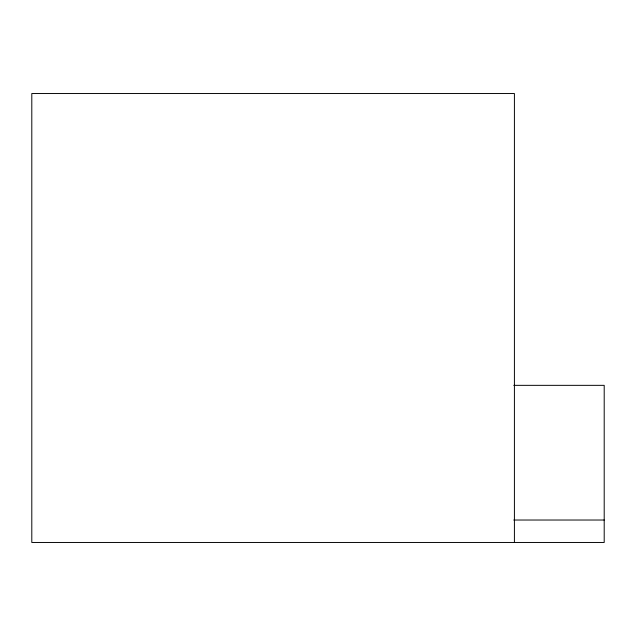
<?xml version="1.0" encoding="UTF-8"?>
<svg xmlns="http://www.w3.org/2000/svg" width="636" height="636" viewBox="0 0 636 636"><rect width="100%" height="100%" fill="white"/><g stroke="black" fill="none" stroke-linecap="round" stroke-linejoin="round"><path stroke-width="0.95" d="M513.769 385.344L604.2 385.344L604.2 542.468L31.8 542.468L31.8 93.532L514.413 93.532L514.413 542.468M513.769 520.025L604.2 520.025"/></g></svg>
